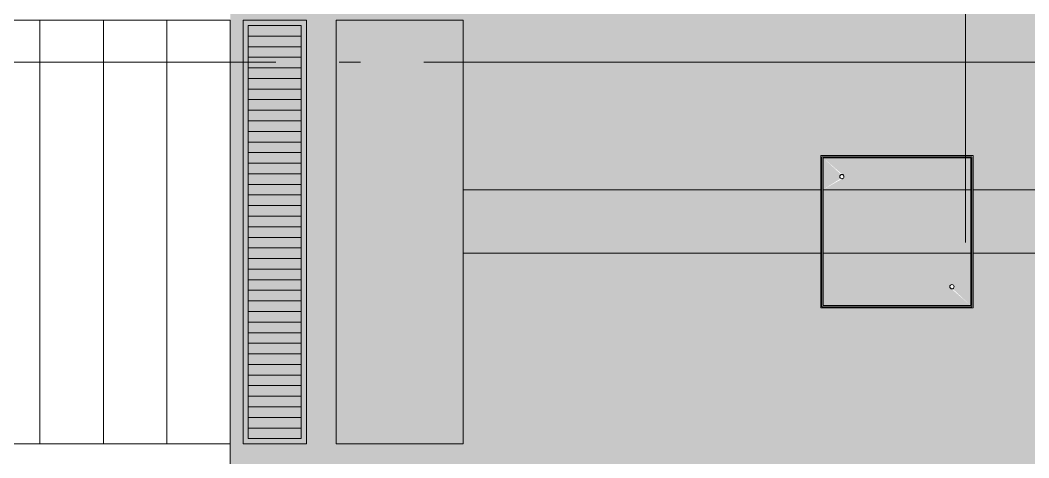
# Model space of a CAD drawing. Header units: metres. Extents: x -201 to 705, y -63 to 42.
# Drawn here: x 532.846 to 537.612, y -18.867 to -16.802 of the extents above; entities that cross this region are included whole.
import ezdxf

# ---------------------------------------------------------------- set-up
doc = ezdxf.new("R2010")
doc.units = ezdxf.units.M
for name, pattern in [('Dash', [3, 1.5, -1.5]), ('Grid Line', [11.1125, 6.35, -1.5875, 1.5875, -1.5875]), ('HAT AKSI', [5.6, 5, -0.3, 0, -0.3]), ('Overhead', [1.984375, 1.190625, -0.79375])]:
    doc.linetypes.add(name, pattern=pattern)
for name, color, linetype, lineweight in [('A-----NPP', 7, 'Continuous', 9), ('A_AREA', 7, 'Continuous', 9), ('A_GRID', 7, 'Continuous', 9), ('A_RC', 7, 'Continuous', 9), ('A_STAIR', 7, 'Continuous', 9), ('G-PLANOTM', 7, 'Continuous', 9)]:
    doc.layers.add(name, color=color, linetype=linetype, lineweight=lineweight)

# ---------------------------------------------------------------- blocks, each defined once
blk = doc.blocks.new('B3060_50_Müdahale Kapağı - Müdahale Kapağı-3777393-14_73 _17_73_ TEKNİK KAT _FFL__ANAHTAR PLAN')
at = {"layer": 'G-PLANOTM'}
for p, q in [((-0.36, -0.36), (-0.36, 0.36)), ((0.36, 0.36), (-0.36, 0.36)), ((-0.354, 0.354), (-0.354, -0.354)), ((0.354, 0.354), (-0.354, 0.354)), ((0.354, -0.354), (0.354, 0.354)), ((0.36, 0.36), (0.36, -0.36)), ((0.36, -0.36), (-0.36, -0.36)), ((-0.354, -0.354), (0.354, -0.354))]:
    blk.add_line(p, q, dxfattribs=at)
blk = doc.blocks.new('D2020_30_Izgara - L-1217 -200-3926216-14_73 _17_73_ TEKNİK KAT _FFL__ANAHTAR PLAN')
at = {"layer": 'A-----NPP'}
for p, q in [((0.15, 1), (-0.15, 1)), ((-0.15, 1), (-0.15, -1)), ((0.125, 0.975), (-0.125, 0.975)), ((-0.125, 0.975), (-0.125, 0.925)), ((-0.125, -0.975), (-0.125, 0.975)), ((-0.125, 0.975), (0.125, 0.975)), ((0.125, 0.925), (0.125, 0.975)), ((0.125, 0.975), (0.125, -0.975)), ((0.15, -1), (0.15, 1)), ((-0.125, 0.925), (0.125, 0.925)), ((0.125, 0.875), (-0.125, 0.875)), ((-0.125, 0.875), (-0.125, 0.825)), ((0.125, 0.825), (0.125, 0.875)), ((-0.125, 0.825), (0.125, 0.825)), ((0.125, 0.775), (-0.125, 0.775)), ((-0.125, 0.775), (-0.125, 0.725)), ((0.125, 0.725), (0.125, 0.775)), ((-0.125, 0.725), (0.125, 0.725)), ((0.125, 0.675), (-0.125, 0.675)), ((-0.125, 0.675), (-0.125, 0.625)), ((0.125, 0.625), (0.125, 0.675)), ((-0.125, 0.625), (0.125, 0.625)), ((0.125, 0.575), (-0.125, 0.575)), ((-0.125, 0.575), (-0.125, 0.525)), ((0.125, 0.525), (0.125, 0.575)), ((-0.125, 0.525), (0.125, 0.525)), ((0.125, 0.475), (-0.125, 0.475)), ((-0.125, 0.475), (-0.125, 0.425)), ((0.125, 0.425), (0.125, 0.475)), ((-0.125, 0.425), (0.125, 0.425)), ((0.125, 0.375), (-0.125, 0.375)), ((-0.125, 0.375), (-0.125, 0.325)), ((0.125, 0.325), (0.125, 0.375)), ((-0.125, 0.325), (0.125, 0.325)), ((0.125, 0.275), (-0.125, 0.275)), ((-0.125, 0.275), (-0.125, 0.225)), ((0.125, 0.225), (0.125, 0.275)), ((-0.125, 0.225), (0.125, 0.225)), ((0.125, 0.175), (-0.125, 0.175)), ((-0.125, 0.175), (-0.125, 0.125)), ((0.125, 0.125), (0.125, 0.175)), ((-0.125, 0.125), (0.125, 0.125)), ((0.125, 0.075), (-0.125, 0.075)), ((-0.125, 0.075), (-0.125, 0.025)), ((0.125, 0.025), (0.125, 0.075)), ((-0.125, 0.025), (0.125, 0.025)), ((0.125, -0.025), (-0.125, -0.025)), ((-0.125, -0.025), (-0.125, -0.075)), ((0.125, -0.075), (0.125, -0.025)), ((-0.125, -0.075), (0.125, -0.075)), ((0.125, -0.125), (-0.125, -0.125)), ((-0.125, -0.125), (-0.125, -0.175)), ((0.125, -0.175), (0.125, -0.125)), ((-0.125, -0.175), (0.125, -0.175)), ((0.125, -0.225), (-0.125, -0.225)), ((-0.125, -0.225), (-0.125, -0.275)), ((0.125, -0.275), (0.125, -0.225)), ((-0.125, -0.275), (0.125, -0.275)), ((0.125, -0.325), (-0.125, -0.325)), ((-0.125, -0.325), (-0.125, -0.375)), ((0.125, -0.375), (0.125, -0.325)), ((-0.125, -0.375), (0.125, -0.375)), ((0.125, -0.425), (-0.125, -0.425)), ((-0.125, -0.425), (-0.125, -0.475)), ((0.125, -0.475), (0.125, -0.425)), ((-0.125, -0.475), (0.125, -0.475)), ((0.125, -0.525), (-0.125, -0.525)), ((-0.125, -0.525), (-0.125, -0.575)), ((0.125, -0.575), (0.125, -0.525)), ((-0.125, -0.575), (0.125, -0.575)), ((0.125, -0.625), (-0.125, -0.625)), ((-0.125, -0.625), (-0.125, -0.675)), ((0.125, -0.675), (0.125, -0.625)), ((-0.125, -0.675), (0.125, -0.675)), ((0.125, -0.725), (-0.125, -0.725)), ((-0.125, -0.725), (-0.125, -0.775)), ((0.125, -0.775), (0.125, -0.725)), ((-0.125, -0.775), (0.125, -0.775)), ((0.125, -0.825), (-0.125, -0.825)), ((-0.125, -0.825), (-0.125, -0.875)), ((0.125, -0.875), (0.125, -0.825)), ((-0.125, -0.875), (0.125, -0.875)), ((0.125, -0.925), (-0.125, -0.925)), ((-0.125, -0.925), (-0.125, -0.975)), ((0.125, -0.975), (0.125, -0.925)), ((-0.15, -1), (0.15, -1)), ((-0.125, -0.975), (0.125, -0.975)), ((0.125, -0.975), (-0.125, -0.975))]:
    blk.add_line(p, q, dxfattribs=at)

msp = doc.modelspace()

# ---------------------------------------------------------------- hatches: boundary and pattern name
at = {"layer": 'A_AREA', "true_color": 0xfdf5f4}
h = msp.add_hatch(color=7, dxfattribs=at)
h.paths.add_polyline_path([(558.5781, -20.52), (558.5781, -18.8), (558.4605, -18.8), (558.4605, -16.8), (558.5781, -16.8), (558.5781, -14.375), (558.6781, -14.375), (558.6781, -12.375), (558.5781, -12.375), (558.5781, -12.25), (556.5636, -12.25), (556.5586, -17.6018), (556.4636, -17.6018), (556.4636, -12.25), (552.5136, -12.25), (552.5136, -12.15), (550.5136, -12.15), (550.5136, -12.25), (538.2636, -12.25), (538.2636, -12.45), (538.1636, -12.45), (538.1636, -14.45), (538.2636, -14.45), (538.2636, -14.9), (537.5736, -14.9016), (537.5736, -16.6609), (536.4458, -16.6609), (536.4458, -16.6687), (533.8386, -16.6688), (533.8405, -18.933), (536.5375, -18.9387), (537.5736, -18.9409), (537.5736, -20.52), (556.4636, -20.52), (556.4636, -17.9018), (556.5636, -17.9018), (556.5636, -20.52), (558.567, -20.52)])
h.paths.add_polyline_path([(536.7401, -18.16), (536.6286, -18.16), (536.6286, -17.44), (537.3486, -17.44), (537.3486, -18.16), (536.9675, -18.16)])
h.paths.add_polyline_path([(537.3376, -18.149), (537.239, -18.0574), (537.246, -18.0503), (537.2557, -18.0529), (537.2583, -18.0625), (537.2512, -18.0696), (537.246, -18.0696), (537.2886, -18.1065)])
h.paths.add_polyline_path([(537.239, -18.149), (537.3376, -18.149), (537.3376, -17.451), (536.6396, -17.451), (536.7383, -17.5425), (536.7336, -17.5486), (536.6396, -17.6018), (536.6396, -18.149), (537.2386, -18.149)])
h.paths.add_polyline_path([(536.6396, -17.6018), (536.7236, -17.5486), (536.7186, -17.54), (536.7236, -17.5313), (536.7312, -17.5303), (536.6396, -17.451), (536.6396, -17.5486)])

# ---------------------------------------------------------------- linework, layer by layer
at = {"layer": 'A_AREA', "linetype": 'Dash'}
msp.add_line((533.8386, -18.8018), (533.8386, -18.933), dxfattribs=at)
at = {"layer": 'A_GRID', "color": 253, "linetype": 'Grid Line', "true_color": 0xaaaaaa}
msp.add_line((537.3136, -28.9632), (537.3136, 13.6518), dxfattribs=at)
at = {"layer": 'A_GRID', "color": 21, "linetype": 'HAT AKSI', "true_color": 0xffaaaa}
msp.add_line((699.3535, -17), (486.527, -17), dxfattribs=at)
at = {"layer": 'A_RC'}
for p, q in [((534.3386, -18.8018), (534.3386, -16.8018)), ((534.3386, -16.8018), (534.9386, -16.8018)), ((534.9386, -16.8018), (534.9386, -18.8018)), ((536.6286, -17.44), (537.3486, -17.44)), ((536.6286, -18.16), (536.6286, -17.44)), ((537.3486, -17.44), (537.3486, -18.16)), ((537.3376, -17.451), (536.6396, -17.451)), ((536.6396, -17.451), (536.6396, -18.149)), ((537.3376, -18.149), (537.3376, -17.451)), ((534.9386, -17.6018), (536.6286, -17.6018)), ((536.6396, -17.6018), (537.3376, -17.6018)), ((537.3486, -17.6018), (557.5605, -17.6018)), ((536.6286, -17.9018), (534.9386, -17.9018)), ((537.3376, -17.9018), (536.6396, -17.9018)), ((557.5605, -17.9018), (537.3486, -17.9018)), ((537.3486, -18.16), (536.6286, -18.16)), ((536.6396, -18.149), (537.3376, -18.149)), ((533.8386, -18.8018), (533.8386, -18.933)), ((534.9386, -18.8018), (534.3386, -18.8018))]:
    msp.add_line(p, q, dxfattribs=at)
for centre, start, end in [((536.7286, -17.54), 0, 180), ((536.7286, -17.54), 180, 0), ((536.7286, -17.54), 60, 75), ((536.7286, -17.54), 270, 285), ((537.2486, -18.06), 0, 180), ((537.2486, -18.06), 180, 0), ((537.2486, -18.06), 240, 255)]:
    msp.add_arc(centre, 0.01, start, end, dxfattribs=at)
at = {"layer": 'A_STAIR'}
for p, q in [((532.9386, -16.8018), (532.6386, -16.8018)), ((533.2386, -16.8018), (532.9386, -16.8018)), ((532.9386, -18.8018), (532.9386, -16.8018)), ((533.5386, -16.8018), (533.2386, -16.8018)), ((533.2386, -18.8018), (533.2386, -16.8018)), ((533.8386, -16.8018), (533.5386, -16.8018)), ((533.5386, -18.8018), (533.5386, -16.8018)), ((533.8386, -18.8018), (533.8386, -16.8018)), ((532.9386, -18.8018), (532.6386, -18.8018)), ((533.2386, -18.8018), (532.9386, -18.8018)), ((533.5386, -18.8018), (533.2386, -18.8018)), ((533.8386, -18.8018), (533.5386, -18.8018))]:
    msp.add_line(p, q, dxfattribs=at)
at = {"layer": 'A_STAIR', "linetype": 'Overhead'}
for p, q in [((532.9386, -18.8018), (532.9386, -16.8018)), ((533.2386, -18.8018), (533.2386, -16.8018)), ((533.5386, -18.8018), (533.5386, -16.8018)), ((533.8386, -18.8018), (533.8386, -16.8018))]:
    msp.add_line(p, q, dxfattribs=at)

# ---------------------------------------------------------------- block references
at = {"layer": 'A-----NPP'}
msp.add_blockref('D2020_30_Izgara - L-1217 -200-3926216-14_73 _17_73_ TEKNİK KAT _FFL__ANAHTAR PLAN', (534.0486, -17.8018), dxfattribs=at)
at = {"layer": 'G-PLANOTM'}
msp.add_blockref('B3060_50_Müdahale Kapağı - Müdahale Kapağı-3777393-14_73 _17_73_ TEKNİK KAT _FFL__ANAHTAR PLAN', (536.9886, -17.8), dxfattribs=at)

doc.saveas('drawing.dxf')
